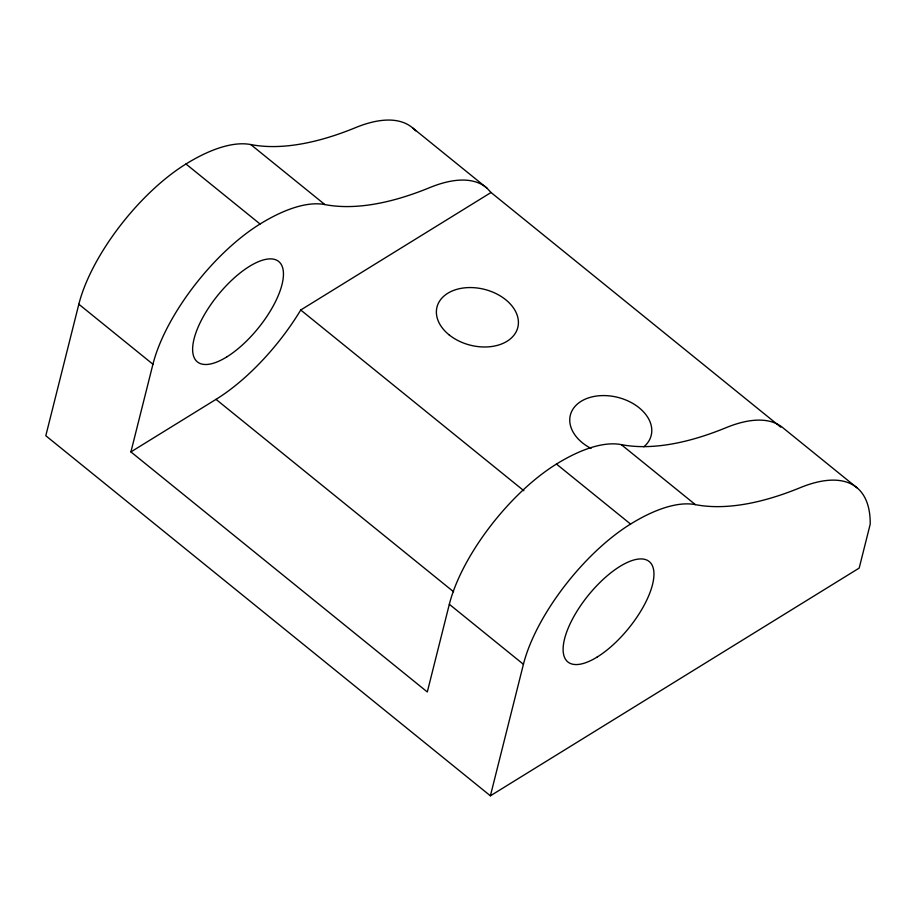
<?xml version="1.0" encoding="UTF-8"?>
<svg xmlns="http://www.w3.org/2000/svg" width="916" height="916" viewBox="0 0 916 916"><rect width="100%" height="100%" fill="white"/><g stroke="black" fill="none" stroke-linecap="round" stroke-linejoin="round"><path stroke-width="1.37" d="M415.646 130.851A183.257 73.898 -51 0 0 355.591 127.622A459.065 185.112 -51 0 1 250.766 144.556A173.662 70.028 -51 0 0 185.959 163.998A125.034 50.414 -51 0 0 78.833 304.226L45.8 435.741L490.392 795.809L859.185 568.08L870.2 524.238A183.257 73.898 -51 0 0 800.183 487.69A459.065 185.112 -51 0 1 695.358 504.624A173.662 70.028 -51 0 0 630.563 524.067A125.034 50.414 -51 0 0 523.425 664.295L490.392 795.809M857.319 488.045L783.214 428.024A183.257 73.898 -51 0 0 726.079 427.68A459.065 185.112 -51 0 1 621.266 444.615A173.662 70.028 -51 0 0 556.459 464.057A125.034 50.414 -51 0 0 449.332 604.285L427.303 691.958L130.908 451.909L152.938 364.236A125.034 50.414 -51 0 1 260.064 224.008A173.662 70.028 -51 0 1 324.871 204.566A459.065 185.112 -51 0 0 429.684 187.631A183.257 73.898 -51 0 1 486.82 187.986L491.033 192.509L780.764 427.154M130.908 451.909L216.016 399.365A125.034 50.414 -51 0 0 300.734 310.009L491.033 192.509M412.727 127.977L486.82 187.986M250.766 144.556L324.871 204.566M621.266 444.615L695.358 504.624M185.959 163.998L260.064 224.008M556.459 464.057L630.563 524.067M300.734 310.009L523.86 490.724M216.016 399.365L453.58 591.759M78.833 304.226L152.938 364.236M449.332 604.285L523.425 664.295M591.038 448.428A41.678 28.797 14.1 0 1 575.695 405.651A41.678 28.797 14.1 0 1 633.563 403.876A41.678 28.797 14.1 0 1 643.856 446.802M597.152 657.047A64.601 26.049 -51 0 0 652.307 565.573A64.601 26.049 -51 0 0 576.141 612.609A64.601 26.049 -51 0 0 597.152 657.047M449.023 334.787A41.678 28.797 14.1 0 0 517.242 329.302A41.678 28.797 14.1 0 0 465.9 287.727A41.678 28.797 14.1 0 0 449.023 334.787M226.664 356.988A64.601 26.049 -51 0 0 281.807 265.526A64.601 26.049 -51 0 0 205.653 312.551A64.601 26.049 -51 0 0 226.664 356.988"/></g></svg>
